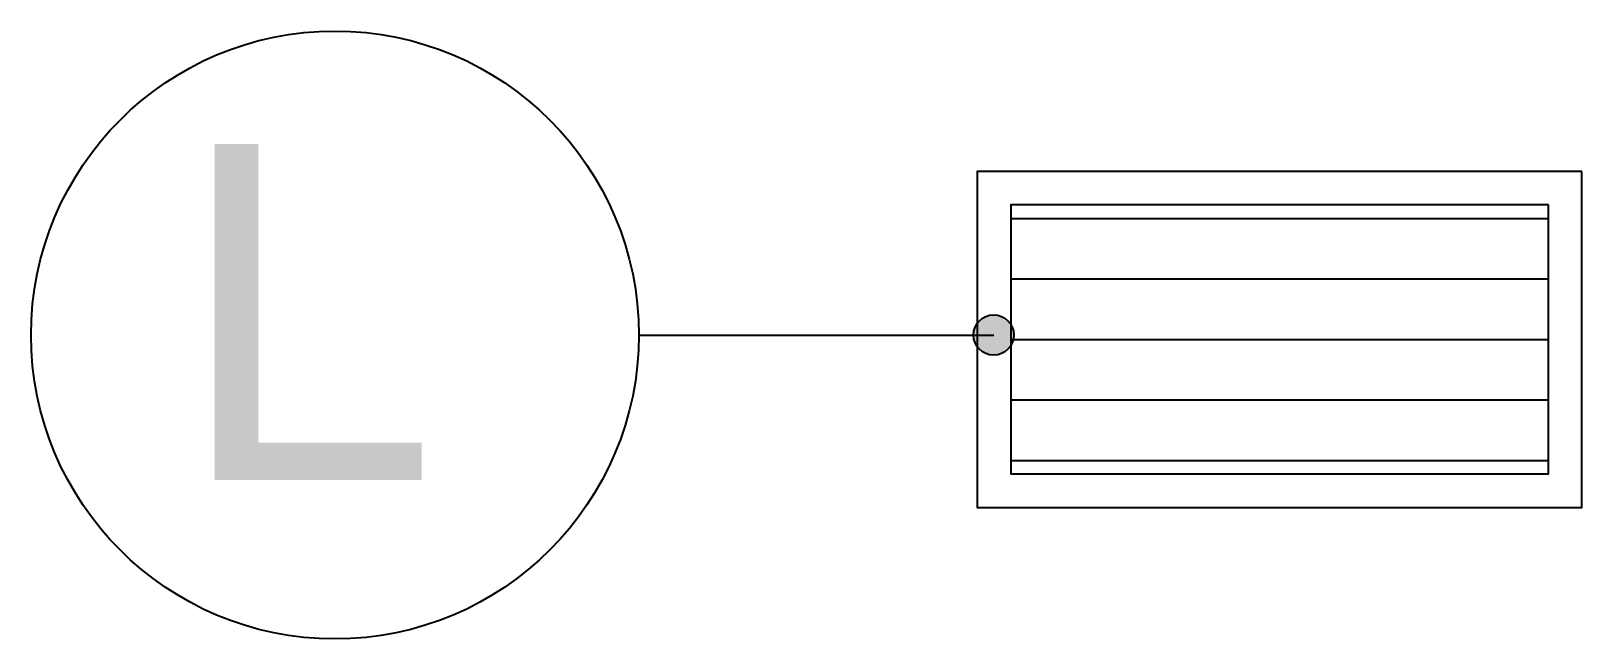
# Model space of a CAD drawing. Extents: x 3792242 to 5145247, y -1546315 to -1031918.
# Drawn here: x 4311249 to 4312403, y -1519647 to -1519194 of the extents above; entities that cross this region are included whole.
import ezdxf

# ---------------------------------------------------------------- set-up
doc = ezdxf.new("R2010")
doc.units = 0
doc.header["$MEASUREMENT"] = 0
doc.layers.add('TENKÁ', color=7, linetype='CONTINUOUS')
doc.styles.add('ARIAL', font='arial.ttf')

msp = doc.modelspace()

# ---------------------------------------------------------------- hatches: boundary and pattern name
at = {"layer": 'TENKÁ', "ltscale": 0.25}
h = msp.add_hatch(color=256, dxfattribs=at)
h.dxf.hatch_style = 1
h.paths.add_polyline_path([(4311964.945, -1519435.5, 1), (4311964.945, -1519405.5, 1)])

# ---------------------------------------------------------------- linework, layer by layer
at = {"layer": 'TENKÁ', "color": 8}
for p, q in [((4311977.714, -1519333.77), (4312377.714, -1519333.77)), ((4311977.714, -1519378.77), (4312377.714, -1519378.77)), ((4311977.714, -1519423.77), (4312377.714, -1519423.77)), ((4311977.714, -1519468.77), (4312377.714, -1519468.77)), ((4311977.714, -1519513.77), (4312377.714, -1519513.77))]:
    msp.add_line(p, q, dxfattribs=at)
at = {"layer": 'TENKÁ', "ltscale": 0.25}
msp.add_line((4311700.886, -1519420.5), (4311964.945, -1519420.5), dxfattribs=at)
at = {"layer": 'TENKÁ', "color": 8}
for points in [[(4312402.714, -1519298.77), (4311952.714, -1519298.77), (4311952.714, -1519548.77), (4312402.714, -1519548.77)], [(4312377.714, -1519323.77), (4311977.714, -1519323.77), (4311977.714, -1519523.77), (4312377.714, -1519523.77)]]:
    msp.add_lwpolyline(points, close=True, dxfattribs=at)
at = {"layer": 'TENKÁ', "ltscale": 0.25}
for centre, radius in [((4311474.714, -1519420.5), 226.172), ((4311964.945, -1519420.5), 15)]:
    msp.add_circle(centre, radius, dxfattribs=at)

# ---------------------------------------------------------------- texts
at = {"layer": 'TENKÁ', "lineweight": 40, "ltscale": 0.25, "style": 'ARIAL'}
msp.add_text('L', height=250, dxfattribs=at).set_placement((4311356.528, -1519528.391))

doc.saveas('drawing.dxf')
